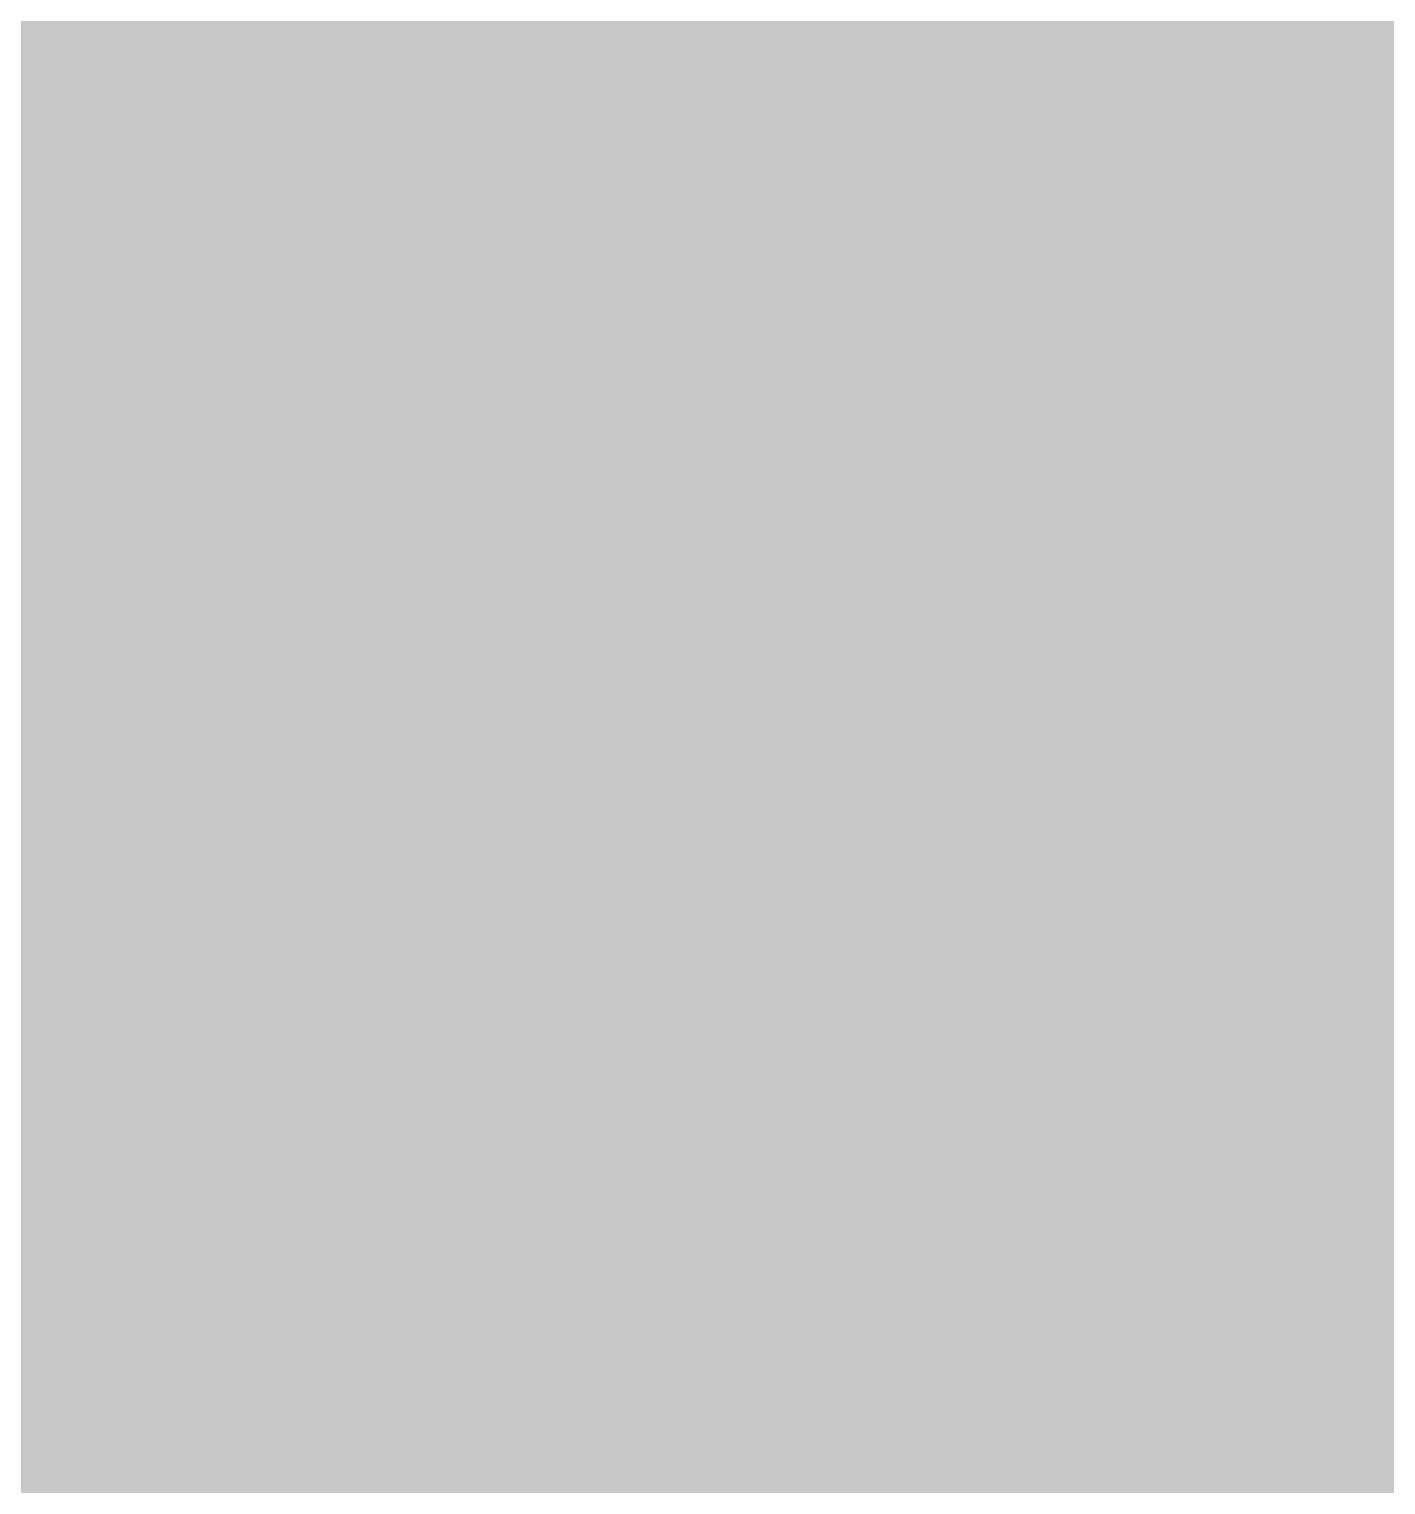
# Model space of a CAD drawing. Header units: inches. Extents: x -2 to 289, y -4 to 187.
# Drawn here: x 122.448831 to 122.451596, y 22.221368 to 22.224336 of the extents above; entities that cross this region are included whole.
import ezdxf

# ---------------------------------------------------------------- set-up
doc = ezdxf.new("R2010")
doc.units = ezdxf.units.IN
doc.layers.add('Top Layer', color=1, linetype='Continuous')

msp = doc.modelspace()

# ---------------------------------------------------------------- hatches: boundary and pattern name
at = {"layer": 'Top Layer'}
h = msp.add_hatch(color=1, dxfattribs=at)
edge = h.paths.add_edge_path()
edge.add_arc((120.7249187, 21.0071474), 0.1625436, 90.00048, 179.996834, ccw=False)
edge.add_line((120.7249173, 21.169691), (120.9252065, 21.169691))
edge.add_arc((120.9251913, 21.3068712), 0.1371802, 270.006313, 359.994748)
edge.add_line((121.0623715, 21.3068586), (121.0623766, 23.0410334))
edge.add_arc((121.2918677, 23.0411024), 0.2294911, 89.982768, 180.017232, ccw=False)
edge.add_line((121.2919367, 23.2705935), (123.0256823, 23.270591))
edge.add_arc((123.0257745, 23.0452734), 0.2253176, -0.024087, 90.023442, ccw=False)
edge.add_line((123.2510921, 23.0451787), (123.2510972, 22.4681364))
edge.add_arc((123.4370048, 22.4681085), 0.1859077, 179.991389, 270.008611)
edge.add_line((123.4370328, 22.2822008), (126.4855992, 22.2822008))
edge.add_arc((126.4855992, 22.098), 0.1842008, 0, 90, ccw=False)
edge.add_line((126.6698, 22.098), (126.6698, 20.95881))
edge.add_arc((126.4886675, 20.95881), 0.1811325, 270, 360, ccw=False)
edge.add_line((126.4886675, 20.7776775), (121.0089477, 20.777675))
edge.add_arc((121.0088723, 20.6511797), 0.1264953, 89.965823, 180.033027)
edge.add_line((120.882377, 20.6511068), (120.882377, 19.9163991))
edge.add_line((120.882377, 19.9163991), (120.5623776, 19.9163991))
edge.add_line((120.5623776, 19.9163991), (120.5623751, 21.0071564))

doc.saveas('drawing.dxf')
